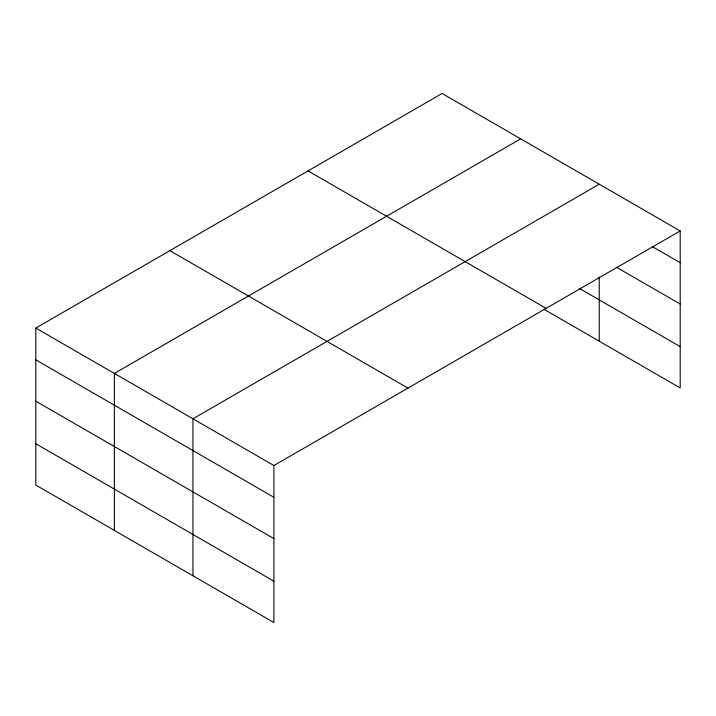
<?xml version="1.0" encoding="UTF-8"?>
<svg xmlns="http://www.w3.org/2000/svg" width="716" height="716" viewBox="0 0 716 716"><rect width="100%" height="100%" fill="white"/><g stroke="black" fill="none" stroke-linecap="round" stroke-linejoin="round"><path stroke-width="1.07" d="M680.2 230.946L442.103 93.483L35.8 328.062L35.8 485.054L273.897 622.517L273.897 465.525L680.2 230.946L680.2 387.938L543.677 309.115M520.675 138.85L114.372 373.43L114.372 530.413M599.247 184.209L192.944 418.788L192.944 575.78M652.249 246.59L680.2 262.718M616.592 267.319L680.2 304.04M579.128 288.262L680.2 346.616M308.023 170.9L546.12 308.363M169.88 250.654L407.977 388.117M35.8 328.062L273.897 465.525M35.8 359.835L273.897 497.298M35.8 401.157L273.897 538.62M35.8 443.732L273.897 581.195M599.247 276.958L599.247 341.201"/></g></svg>
